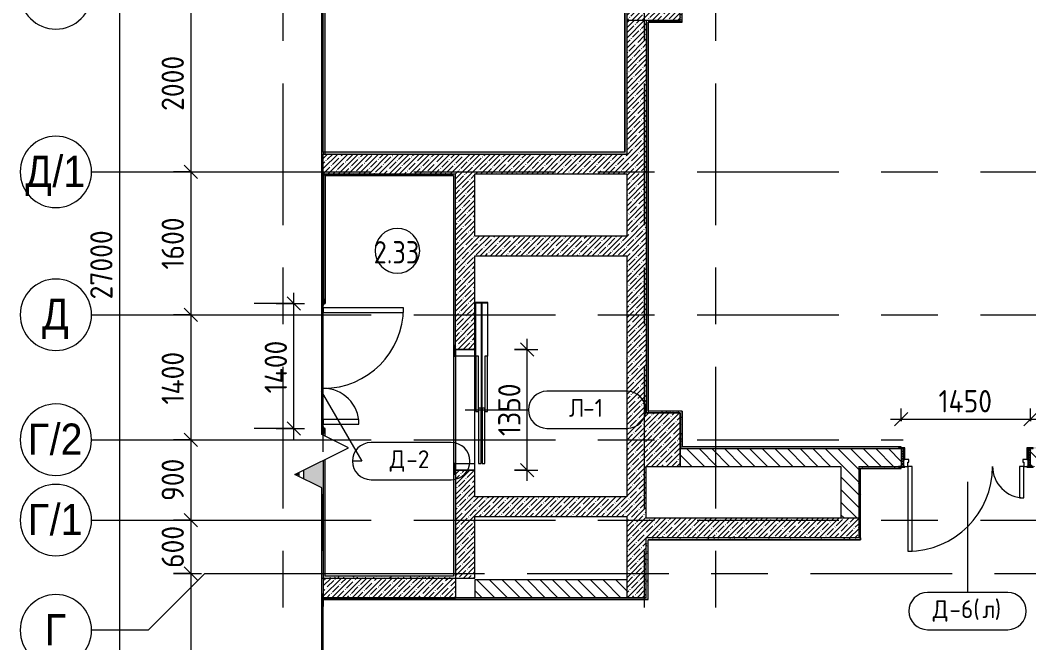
# Model space of a CAD drawing. Header units: millimetres. Extents: x 35363 to 232034, y -8553 to 29000.
# Drawn here: x 35363 to 46666, y 9724 to 16700 of the extents above; entities that cross this region are included whole.
import ezdxf

# ---------------------------------------------------------------- set-up
doc = ezdxf.new("R2010")
doc.units = ezdxf.units.MM
doc.linetypes.add('Осевая', pattern=[3175, 635, -476.25, 1587.5, -476.25])
for name, color, linetype, lineweight in [('A-ANNO-DIMS', 7, 'Continuous', 9), ('A-ANNO-DIMS-100', 7, 'Continuous', 9), ('A-AREA-IDEN', 7, 'Continuous', 9), ('A-DETL-GENF', 7, 'Continuous', 9), ('A-DOOR', 7, 'Continuous', 9), ('A-DOOR-FRAM-2', 7, 'Continuous', 9), ('A-DOOR-IDEN', 7, 'Continuous', 9), ('A-WALL', 7, 'Continuous', 9), ('I-WALL', 7, 'Continuous', 9), ('S-COLS', 7, 'Continuous', 9), ('Оси', 7, 'Continuous', 9), ('Оси-1', 7, 'Continuous', 20), ('Оси-2', 7, 'Осевая', 9)]:
    doc.layers.add(name, color=color, linetype=linetype, lineweight=lineweight)
for name, color, linetype, lineweight, true_color in [('A-DOOR-1', 1, 'Continuous', 9, 0xff0000), ('A-DOOR-2', 1, 'Continuous', 13, 0xff0000), ('A-DOOR-FRAM-1', 1, 'Continuous', 13, 0xff0000), ('A-WALL-1', 7, 'Continuous', 9, 0x3c3c3c), ('A-WALL-FNSH-1', 7, 'Continuous', 9, 0x3c3c3c)]:
    doc.layers.add(name, color=color, linetype=linetype, lineweight=lineweight, true_color=true_color)
doc.styles.add('Arial', font='arial.ttf', dxfattribs={"width": 0.9, "height": 350})
doc.styles.add('GOST Common', font='GOST_Common.ttf', dxfattribs={"height": 200})
doc.styles.add('GOST Common_1', font='GOST_Common.ttf', dxfattribs={"width": 0.9, "height": 250})
doc.styles.add('ISOCPEUR', font='isocpeur.ttf', dxfattribs={"width": 0.9, "height": 250})
doc.dimstyles.new('ISO-2_5_0_9К_БОЛЬШОЙ', dxfattribs={"dimscale": 304.8, "dimtxt": 248.995294, "dimasz": 0.492126, "dimexe": 0.393701, "dimexo": 0.984252, "dimgap": 0, "dimtad": 1, "dimdec": 0, "dimrnd": 10, "dimzin": 0, "dimdsep": 46, "dimtxsty": 'ISOCPEUR', "dimblk1": 'OBLIQUE', "dimblk2": 'OBLIQUE', "dimsah": 1, "dimcen": 0.09, "dimdle": 0.393701, "dimazin": 0, "dimtfac": 1, "dimtdec": 4, "dimtix": 1, "dimtmove": 0, "dimatfit": 3, "dimfxl": 1, "dimtvp": 1, "dimtolj": 1, "dimtzin": 0, "dimarcsym": 2})
doc.dimstyles.new('ISO-2_5_0_9К_БОЛЬШОЙ_1', dxfattribs={"dimscale": 304.8, "dimtxt": 248.995294, "dimasz": 0.492126, "dimexe": 0.393701, "dimexo": 0.984252, "dimgap": 0, "dimtad": 1, "dimdec": 0, "dimrnd": 10, "dimzin": 0, "dimdsep": 46, "dimtxsty": 'ISOCPEUR', "dimblk1": 'OBLIQUE', "dimblk2": 'OBLIQUE', "dimsah": 1, "dimcen": 0.09, "dimdle": 0.393701, "dimazin": 0, "dimtfac": 1, "dimtdec": 4, "dimtix": 1, "dimtmove": 2, "dimatfit": 3, "dimfxl": 1, "dimtvp": 1, "dimtolj": 1, "dimtzin": 0, "dimarcsym": 2})
pattern_1 = [(135, (0, 0), (-70.71068, -70.71068), [])]
pattern_2 = [(45, (0, 0), (-57.02463, 57.02463), []), (45, (57.025, 0), (-57.02463, 57.02463), [100.806, -20.161, 3.353, -16.808])]
pattern_3 = [(0, (0, 0), (121.92, 30.48), [10.058, -81.382, 10.058, -81.382, -487.68]), (0, (0, 0), (121.92, 30.48), [-182.88, 10.058, -172.822, 10.058, -81.382, -213.36]), (0, (0, 0), (121.92, 30.48), [-457.2, 10.058, -50.902, 10.058, -142.342]), (120, (45.72, 15.24), (-87.356454, 90.345817), [10.058, -81.382, 10.058, -81.382, -487.68]), (120, (45.72, 15.24), (-87.356454, 90.345817), [-182.88, 10.058, -172.822, 10.058, -81.382, -213.36]), (120, (45.72, 15.24), (-87.356454, 90.345817), [-457.2, 10.058, -50.902, 10.058, -142.342]), (240, (60.96, 76.2), (-34.563546, -120.825817), [10.058, -81.382, 10.058, -81.382, -487.68]), (240, (60.96, 76.2), (-34.563546, -120.825817), [-182.88, 10.058, -172.822, 10.058, -81.382, -213.36]), (240, (60.96, 76.2), (-34.563546, -120.825817), [-457.2, 10.058, -50.902, 10.058, -142.342])]

# ---------------------------------------------------------------- blocks, each defined once
blk = doc.blocks.new('BSC_Колонна _Прямоугольная - 600х600-V18-План заполнения и маркировки дверных проемов 2 этажа в осях 12-23')
at = {"layer": 'S-COLS'}
h = blk.add_hatch(dxfattribs=at)
h.set_pattern_fill('FP_30', color=256, style=0, pattern_type=2)
h.set_pattern_definition([(45, (-42460, -17000), (-57.02463, 57.02463), []), (45, (-42402.975, -17000), (-57.02463, 57.02463), [100.806, -20.161, 3.353, -16.808])])
h.paths.add_polyline_path([(-178, -300), (300, -300), (300, 300), (-300, 300), (-300, -300)])
for p, q in [((300, 300), (-300, 300)), ((-300, 300), (-300, -300)), ((300, -300), (300, 300)), ((-300, -300), (300, -300))]:
    blk.add_line(p, q, dxfattribs=at)
blk = doc.blocks.new('110_Дверь_СКБ_2Ст - Д-6_л__ ДОО_Дв_1450x2100h_Дверь из раздевальной в коридор-25835678-План заполнения и маркировки дверных проемов 2 этажа в осях 12-23')
at = {"layer": 'A-DOOR'}
h = blk.add_hatch(dxfattribs=at)
h.set_pattern_fill('FP_25', color=256, style=0, pattern_type=2)
h.set_pattern_definition([(135, (1576.41, 164.685), (-14.14214, -14.14214), []), (225, (1576.41, 164.685), (14.14214, -14.14214), [])])
h.paths.add_polyline_path([(737.5, 100), (712.5, 100), (712.5, -100), (737.5, -100)])
at = {"layer": 'A-DOOR-FRAM-2'}
h = blk.add_hatch(dxfattribs=at)
h.set_pattern_fill('FP_26', color=256, style=0, pattern_type=2)
h.set_pattern_definition([(45, (-546.384, 164.685), (-14.1421, 14.1421), []), (135, (-546.384, 164.685), (-14.1421, -14.1421), [])])
h.paths.add_polyline_path([(-687.5, -100), (-687.5, 100), (-712.5, 100), (-712.5, -100)])
at = {"layer": 'A-DOOR-1'}
for centre, radius, start, end in [((662.5, 100), 950, 90, 180), ((-637.5, 100), 350, 360, 90)]:
    blk.add_arc(centre, radius, start, end, dxfattribs=at)
at = {"layer": 'A-DOOR-2'}
for p, q in [((662.5, 1050), (612.5, 1050)), ((612.5, 1050), (612.5, 100)), ((662.5, 100), (662.5, 1050)), ((-637.5, 450), (-637.5, 100)), ((-587.5, 450), (-637.5, 450)), ((-587.5, 100), (-587.5, 450)), ((-637.5, 100), (-587.5, 100)), ((612.5, 100), (662.5, 100))]:
    blk.add_line(p, q, dxfattribs=at)
at = {"layer": 'A-DOOR-FRAM-1'}
for p, q in [((-672.5, 108), (-742.5, 108)), ((-742.5, 108), (-742.5, 100)), ((-742.5, 100), (-672.5, 100)), ((-687.5, 100), (-712.5, 100)), ((-712.5, 100), (-712.5, -100)), ((-637.5, 100), (-687.5, 100)), ((-687.5, 100), (-687.5, 20)), ((-687.5, -100), (-687.5, 100)), ((-687.5, 20), (-627.5, 20)), ((-672.5, 20), (-687.5, 20)), ((-687.5, 20), (-687.5, -100)), ((-672.5, 100), (-672.5, 108)), ((-672.5, -100), (-672.5, 20)), ((-637.5, 50), (-637.5, 100)), ((-627.5, 50), (-637.5, 50)), ((-627.5, 20), (-627.5, 50)), ((662.5, 50), (652.5, 50)), ((652.5, 50), (652.5, 20)), ((652.5, 20), (712.5, 20)), ((662.5, 100), (662.5, 50)), ((712.5, 100), (662.5, 100)), ((767.5, 108), (697.5, 108)), ((697.5, 108), (697.5, 100)), ((697.5, 100), (767.5, 100)), ((712.5, 20), (697.5, 20)), ((697.5, 20), (697.5, -100)), ((712.5, 20), (712.5, 100)), ((737.5, 100), (712.5, 100)), ((712.5, 100), (712.5, -100)), ((712.5, -100), (712.5, 20)), ((737.5, -100), (737.5, 100)), ((767.5, 100), (767.5, 108)), ((-672.5, -100), (-742.5, -100)), ((-742.5, -100), (-742.5, -108)), ((-742.5, -108), (-672.5, -108)), ((-712.5, -100), (-687.5, -100)), ((-687.5, -100), (-672.5, -100)), ((-672.5, -108), (-672.5, -100)), ((697.5, -100), (712.5, -100)), ((767.5, -100), (697.5, -100)), ((697.5, -100), (697.5, -108)), ((697.5, -108), (767.5, -108)), ((712.5, -100), (737.5, -100)), ((767.5, -108), (767.5, -100))]:
    blk.add_line(p, q, dxfattribs=at)
blk = doc.blocks.new('110_Дверь_СКБ_2Ст - Д-2 1450x2100h_Лестничная клетка EIS60-31576737-План заполнения и маркировки дверных проемов 2 этажа в осях 12-23')
at = {"layer": 'A-DOOR-1'}
for centre, radius, start, end in [((-638, 110), 900, 0, 90), ((662, 110), 400, 90, 180)]:
    blk.add_arc(centre, radius, start, end, dxfattribs=at)
at = {"layer": 'A-DOOR-2'}
for p, q in [((-638, 1010), (-638, 110)), ((-588, 1010), (-638, 1010)), ((-588, 110), (-588, 1010)), ((662, 510), (612, 510)), ((612, 510), (612, 110)), ((662, 110), (662, 510)), ((-638, 110), (-588, 110)), ((612, 110), (662, 110))]:
    blk.add_line(p, q, dxfattribs=at)
at = {"layer": 'A-DOOR-FRAM-1'}
for p, q in [((-672, 118), (-742, 118)), ((-742, 118), (-742, 110)), ((-672, 110), (-672, 118)), ((768, 118), (698, 118)), ((698, 118), (698, 110)), ((768, 110), (768, 118)), ((-742, 110), (-672, 110)), ((-638, 110), (-688, 110)), ((-688, 110), (-688, 93)), ((-638, 93), (-638, 110)), ((662, 110), (662, 93)), ((712, 110), (662, 110)), ((698, 110), (768, 110)), ((712, 93), (712, 110))]:
    blk.add_line(p, q, dxfattribs=at)
blk = doc.blocks.new('DOR_Дверь лифта - 1350х2050h-19118285-План заполнения и маркировки дверных проемов 2 этажа в осях 12-23')
at = {"layer": 'A-DOOR-1'}
for p, q in [((600, 110), (-600, 110)), ((-600, 110), (-600, -110)), ((600, -110), (600, 110)), ((-600, -110), (600, -110)), ((-600, -150), (-600, -180)), ((20, -150), (-600, -150)), ((-600, -180), (20, -180)), ((-600, -190), (-600, -220)), ((20, -190), (-600, -190)), ((-600, -220), (20, -220)), ((-20, -120), (-20, -150)), ((600, -120), (-20, -120)), ((-20, -150), (600, -150)), ((-20, -220), (-20, -250)), ((600, -220), (-20, -220)), ((20, -180), (20, -150)), ((20, -220), (20, -190)), ((600, -150), (600, -120)), ((600, -250), (600, -220)), ((-20, -250), (600, -250))]:
    blk.add_line(p, q, dxfattribs=at)
at = {"layer": 'A-DOOR-2'}
for p, q in [((-600, 125), (-720, 125)), ((-720, 125), (-720, 110)), ((-600, 110), (-600, 125)), ((720, 125), (600, 125)), ((600, 125), (600, 110)), ((720, 110), (720, 125)), ((-720, 110), (-600, 110)), ((-675, 110), (-675, -110)), ((-600, 110), (-675, 110)), ((675, 110), (600, 110)), ((600, 110), (720, 110)), ((675, -110), (675, 110)), ((-675, -110), (-600, -110)), ((600, -110), (675, -110))]:
    blk.add_line(p, q, dxfattribs=at)
at = {"layer": 'A-DOOR-FRAM-1'}
for p, q in [((1200, -180), (20, -180)), ((20, -180), (20, -183)), ((20, -183), (1203, -183)), ((1203, -187), (20, -187)), ((20, -187), (20, -190)), ((20, -190), (1200, -190)), ((600, -117), (600, -120)), ((1203, -117), (600, -117)), ((600, -120), (1200, -120)), ((1200, -120), (1200, -180)), ((1200, -190), (1200, -250)), ((1203, -183), (1203, -117)), ((1203, -253), (1203, -187)), ((600, -250), (600, -253)), ((1200, -250), (600, -250)), ((600, -253), (1203, -253))]:
    blk.add_line(p, q, dxfattribs=at)
blk = doc.blocks.new('DET_L_Линия разрыва - М100-30654842-План заполнения и маркировки дверных проемов 2 этажа в осях 12-23')
at = {"layer": 'A-DETL-GENF'}
for p, q in [((11890, 300), (11740, 0)), ((12190, -300), (11890, 300)), ((11740, 0), (0, 0)), ((12340, 0), (12190, -300)), ((24080, 0), (12340, 0))]:
    blk.add_line(p, q, dxfattribs=at)
blk = doc.blocks.new('Ось сетки - D8-29747960-План заполнения и маркировки дверных проемов 2 этажа в осях 12-23')
at = {"layer": 'Оси-1'}
for start, end in [(360, 180), (180, 360)]:
    blk.add_arc((0, 0), 4, start, end, dxfattribs=at)
blk = doc.blocks.new('DIMBLOCK5-План заполнения и маркировки дверных проемов 2 этажа в осях 12-23')
at = {"layer": 'A-ANNO-DIMS-100', "lineweight": 20}
for p, q in [((37275, 17000), (37200, 17075)), ((37275, 17000), (37350, 16925)), ((37275, 15000), (37200, 15075)), ((37275, 15000), (37350, 14925))]:
    blk.add_line(p, q, dxfattribs=at)
at = {"layer": 'A-ANNO-DIMS-100'}
for p, q in [((37081, 17000), (37395, 17000)), ((37275, 17000), (37081, 17000)), ((37275, 17000), (37275, 15000)), ((37081, 15000), (37395, 15000)), ((37275, 15000), (37081, 15000))]:
    blk.add_line(p, q, dxfattribs=at)
at = {"layer": 'A-ANNO-DIMS-100', "color": 0, "insert": (36948, 15684), "char_height": 250, "width": 758.48, "attachment_point": 1, "rotation": 90, "line_spacing_factor": 1.149209, "style": 'ISOCPEUR'}
blk.add_mtext('2000', dxfattribs=at)
blk = doc.blocks.new('_Oblique')
at = {"color": 0, "linetype": 'ByBlock', "lineweight": -2}
blk.add_line((-0.5, -0.5), (0.5, 0.5), dxfattribs=at)
blk = doc.blocks.new('DIMBLOCK6-План заполнения и маркировки дверных проемов 2 этажа в осях 12-23')
at = {"layer": 'A-ANNO-DIMS-100', "lineweight": 20}
for p, q in [((37275, 15000), (37200, 15075)), ((37275, 15000), (37350, 14925)), ((37275, 13400), (37200, 13475)), ((37275, 13400), (37350, 13325))]:
    blk.add_line(p, q, dxfattribs=at)
at = {"layer": 'A-ANNO-DIMS-100'}
for p, q in [((37081, 15000), (37395, 15000)), ((37275, 15000), (37081, 15000)), ((37275, 15000), (37275, 13400)), ((37081, 13400), (37395, 13400)), ((37275, 13400), (37081, 13400))]:
    blk.add_line(p, q, dxfattribs=at)
at = {"layer": 'A-ANNO-DIMS-100', "color": 0, "insert": (36948, 13906), "char_height": 250, "width": 706.76, "attachment_point": 1, "rotation": 90, "line_spacing_factor": 1.149209, "style": 'ISOCPEUR'}
blk.add_mtext('1600', dxfattribs=at)
blk = doc.blocks.new('DIMBLOCK7-План заполнения и маркировки дверных проемов 2 этажа в осях 12-23')
at = {"layer": 'A-ANNO-DIMS-100', "lineweight": 20}
for p, q in [((37275, 13400), (37200, 13475)), ((37275, 13400), (37350, 13325)), ((37275, 12000), (37200, 12075)), ((37275, 12000), (37350, 11925))]:
    blk.add_line(p, q, dxfattribs=at)
at = {"layer": 'A-ANNO-DIMS-100'}
for p, q in [((37081, 13400), (37395, 13400)), ((37275, 13400), (37081, 13400)), ((37275, 13400), (37275, 12000)), ((37081, 12000), (37395, 12000)), ((37275, 12000), (37081, 12000))]:
    blk.add_line(p, q, dxfattribs=at)
at = {"layer": 'A-ANNO-DIMS-100', "color": 0, "insert": (36948, 12394), "char_height": 250, "width": 735.49, "attachment_point": 1, "rotation": 90, "line_spacing_factor": 1.149209, "style": 'ISOCPEUR'}
blk.add_mtext('1400', dxfattribs=at)
blk = doc.blocks.new('DIMBLOCK8-План заполнения и маркировки дверных проемов 2 этажа в осях 12-23')
at = {"layer": 'A-ANNO-DIMS-100'}
for p, q in [((37081, 12000), (37395, 12000)), ((37275, 12000), (37081, 12000)), ((37275, 12000), (37275, 11100)), ((37081, 11100), (37395, 11100)), ((37275, 11100), (37081, 11100))]:
    blk.add_line(p, q, dxfattribs=at)
at = {"layer": 'A-ANNO-DIMS-100', "lineweight": 20}
for p, q in [((37275, 12000), (37200, 12075)), ((37275, 12000), (37350, 11925)), ((37275, 11100), (37200, 11175)), ((37275, 11100), (37350, 11025))]:
    blk.add_line(p, q, dxfattribs=at)
at = {"layer": 'A-ANNO-DIMS-100', "color": 0, "insert": (36948, 11313), "char_height": 250, "width": 568.86, "attachment_point": 1, "rotation": 90, "line_spacing_factor": 1.149209, "style": 'ISOCPEUR'}
blk.add_mtext('900', dxfattribs=at)
blk = doc.blocks.new('DIMBLOCK9-План заполнения и маркировки дверных проемов 2 этажа в осях 12-23')
at = {"layer": 'A-ANNO-DIMS-100'}
for p, q in [((37081, 11100), (37395, 11100)), ((37275, 11100), (37081, 11100)), ((37275, 11100), (37275, 10500)), ((37081, 10500), (37395, 10500)), ((37275, 10500), (37081, 10500))]:
    blk.add_line(p, q, dxfattribs=at)
at = {"layer": 'A-ANNO-DIMS-100', "lineweight": 20}
for p, q in [((37275, 11100), (37200, 11175)), ((37275, 11100), (37350, 11025)), ((37275, 10500), (37200, 10575)), ((37275, 10500), (37350, 10425))]:
    blk.add_line(p, q, dxfattribs=at)
at = {"layer": 'A-ANNO-DIMS-100', "color": 0, "insert": (36948, 10563), "char_height": 250, "width": 568.86, "attachment_point": 1, "rotation": 90, "line_spacing_factor": 1.149209, "style": 'ISOCPEUR'}
blk.add_mtext('600', dxfattribs=at)
blk = doc.blocks.new('DIMBLOCK10-План заполнения и маркировки дверных проемов 2 этажа в осях 12-23')
at = {"layer": 'A-ANNO-DIMS-100', "lineweight": 20}
for p, q in [((37275, 10500), (37200, 10575)), ((37275, 10500), (37350, 10425)), ((37275, 7800), (37200, 7875)), ((37275, 7800), (37350, 7725))]:
    blk.add_line(p, q, dxfattribs=at)
at = {"layer": 'A-ANNO-DIMS-100'}
for p, q in [((37081, 10500), (37395, 10500)), ((37275, 10500), (37081, 10500)), ((37275, 10500), (37275, 7800)), ((37081, 7800), (37395, 7800)), ((37275, 7800), (37081, 7800))]:
    blk.add_line(p, q, dxfattribs=at)
at = {"layer": 'A-ANNO-DIMS-100', "color": 0, "insert": (36948, 8834), "char_height": 250, "width": 758.48, "attachment_point": 1, "rotation": 90, "line_spacing_factor": 1.149209, "style": 'ISOCPEUR'}
blk.add_mtext('2700', dxfattribs=at)
blk = doc.blocks.new('DIMBLOCK13-План заполнения и маркировки дверных проемов 2 этажа в осях 12-23')
at = {"layer": 'A-ANNO-DIMS-100', "lineweight": 20}
for p, q in [((36475, 27000), (36400, 27075)), ((36475, 27000), (36550, 26925)), ((36475, 0), (36400, 75)), ((36475, 0), (36550, -75))]:
    blk.add_line(p, q, dxfattribs=at)
at = {"layer": 'A-ANNO-DIMS-100'}
for p, q in [((36475, 27120), (36475, -120)), ((36281, 27000), (36595, 27000)), ((36475, 27000), (36281, 27000)), ((36281, 0), (36595, 0)), ((36475, 0), (36281, 0))]:
    blk.add_line(p, q, dxfattribs=at)
at = {"layer": 'A-ANNO-DIMS-100', "color": 0, "insert": (36148, 13572), "char_height": 250, "width": 948.1, "attachment_point": 1, "rotation": 90, "line_spacing_factor": 1.149209, "style": 'ISOCPEUR'}
blk.add_mtext('27000', dxfattribs=at)
blk = doc.blocks.new('М_двери - Типоразмер_рамка-25223575-План заполнения и маркировки дверных проемов 2 этажа в осях 12-23')
at = {"layer": 'A-DOOR-IDEN'}
for p, q in [((4.5, 2.08), (-4.5, 2.08)), ((-4.5, -2.08), (4.5, -2.08))]:
    blk.add_line(p, q, dxfattribs=at)
for centre, start, end in [((-4.5, 0), 90, 270), ((4.5, 0), 270, 90)]:
    blk.add_arc(centre, 2.08, start, end, dxfattribs=at)
blk = doc.blocks.new('DIMBLOCK32-План заполнения и маркировки дверных проемов 2 этажа в осях 12-23')
at = {"layer": 'A-ANNO-DIMS-100', "lineweight": 20}
for p, q in [((38429, 13525), (38354, 13600)), ((38429, 13525), (38504, 13450)), ((38429, 12125), (38354, 12200)), ((38429, 12125), (38504, 12050))]:
    blk.add_line(p, q, dxfattribs=at)
at = {"layer": 'A-ANNO-DIMS-100'}
for p, q in [((38429, 12005), (38429, 13645)), ((38429, 13525), (37985, 13525)), ((38232, 13525), (38549, 13525)), ((38429, 12125), (37985, 12125)), ((38232, 12125), (38549, 12125))]:
    blk.add_line(p, q, dxfattribs=at)
at = {"layer": 'A-ANNO-DIMS-100', "color": 0, "insert": (38103, 12519), "char_height": 250, "width": 735.49, "attachment_point": 1, "rotation": 90, "line_spacing_factor": 1.149209, "style": 'ISOCPEUR'}
blk.add_mtext('1400', dxfattribs=at)
blk = doc.blocks.new('DIMBLOCK38-План заполнения и маркировки дверных проемов 2 этажа в осях 12-23')
at = {"layer": 'A-ANNO-DIMS-100'}
for p, q in [((45236, 12208), (45236, 12350)), ((46686, 12208), (46686, 12350)), ((45116, 12230), (46806, 12230)), ((45236, 12230), (45236, 12208)), ((46686, 12230), (46686, 12208))]:
    blk.add_line(p, q, dxfattribs=at)
at = {"layer": 'A-ANNO-DIMS-100', "lineweight": 20}
for p, q in [((45236, 12230), (45161, 12155)), ((45236, 12230), (45311, 12305)), ((46686, 12230), (46611, 12155)), ((46686, 12230), (46761, 12305))]:
    blk.add_line(p, q, dxfattribs=at)
at = {"layer": 'A-ANNO-DIMS-100', "color": 0, "insert": (45654, 12556), "char_height": 250, "width": 735.49, "attachment_point": 1, "line_spacing_factor": 1.149209, "style": 'ISOCPEUR'}
blk.add_mtext('1450', dxfattribs=at)
blk = doc.blocks.new('Марка_Помещения - Номер-25198446-План заполнения и маркировки дверных проемов 2 этажа в осях 12-23')
at = {"layer": 'A-AREA-IDEN'}
for start, end in [(360, 180), (180, 360)]:
    blk.add_arc((0, 0), 2.5, start, end, dxfattribs=at)
blk = doc.blocks.new('DIMBLOCK50-План заполнения и маркировки дверных проемов 2 этажа в осях 12-23')
at = {"layer": 'A-ANNO-DIMS-100'}
for p, q in [((41046, 11540), (41046, 13130)), ((40903, 13010), (41166, 13010)), ((41046, 13010), (40903, 13010)), ((40903, 11660), (41166, 11660)), ((41046, 11660), (40903, 11660))]:
    blk.add_line(p, q, dxfattribs=at)
at = {"layer": 'A-ANNO-DIMS-100', "lineweight": 20}
for p, q in [((41046, 13010), (40971, 13085)), ((41046, 13010), (41121, 12935)), ((41046, 11660), (40971, 11735)), ((41046, 11660), (41121, 11585))]:
    blk.add_line(p, q, dxfattribs=at)
at = {"layer": 'A-ANNO-DIMS-100', "color": 0, "insert": (40720, 12041), "char_height": 250, "width": 706.76, "attachment_point": 1, "rotation": 90, "line_spacing_factor": 1.149209, "style": 'ISOCPEUR'}
blk.add_mtext('1350', dxfattribs=at)

msp = doc.modelspace()

# ---------------------------------------------------------------- hatches: boundary and pattern name
at = {"layer": 'I-WALL'}
h = msp.add_hatch(dxfattribs=at)
h.set_pattern_fill('FP_17', color=256, style=0, pattern_type=2)
h.set_pattern_definition(pattern_2)
h.paths.add_polyline_path([(38742.7, 10450), (38760, 10450), (38760, 11768.5), (38540, 11658.5), (38540, 11561.2), (38742.7, 11459.9), (38742.7, 10468.1)])
h.paths.add_polyline_path([(38760, 12051.2), (38760, 12125), (38742.7, 12125), (38742.7, 12059.9), (38749.4, 12056.5)])
h.paths.add_polyline_path([(38742.7, 13525), (38760, 13525), (38760, 21575), (38742.7, 21575), (38742.7, 13573.1)])
h.paths.add_polyline_path([(38760, 22975), (38760, 23420.3), (38742.7, 23420.3), (38742.7, 22975)])
h = msp.add_hatch(dxfattribs=at)
h.set_pattern_fill('FP_58', color=256, style=0, pattern_type=2)
h.set_pattern_definition(pattern_3)
h.paths.add_polyline_path([(38760, 15200), (38780, 15200), (38780, 21575), (38768, 21575), (38768, 21520), (38760, 21520), (38760, 15220)])
h.paths.add_polyline_path([(38768, 22975), (38780, 22975), (38780, 23380), (38760, 23380), (38760, 23030), (38768, 23030), (38768, 22983)])
h = msp.add_hatch(dxfattribs=at)
h.set_pattern_fill('FP_58', color=256, style=0, pattern_type=2)
h.set_pattern_definition(pattern_3)
h.paths.add_polyline_path([(42160, 15220), (42160, 23380), (42140, 23379), (42140, 15220)])
h = msp.add_hatch(dxfattribs=at)
h.set_pattern_fill('FP_58', color=256, style=0, pattern_type=2)
h.set_pattern_definition(pattern_3)
h.paths.add_polyline_path([(42760, 16680), (42780, 16680), (42780, 17320), (42760, 17320), (42760, 16700)])
h = msp.add_hatch(dxfattribs=at)
h.set_pattern_fill('FP_17', color=256, style=0, pattern_type=2)
h.set_pattern_definition(pattern_2)
h.paths.add_polyline_path([(42380, 15200), (42380, 16700), (42160, 16700), (42160, 15200)])
h = msp.add_hatch(dxfattribs=at)
h.set_pattern_fill('FP_58', color=256, style=0, pattern_type=2)
h.set_pattern_definition(pattern_3)
h.paths.add_polyline_path([(42401, 16680), (42760, 16680), (42760, 16700), (42380, 16700), (42380, 16680), (42400, 16680)])
h = msp.add_hatch(dxfattribs=at)
h.set_pattern_fill('FP_58', color=256, style=0, pattern_type=2)
h.set_pattern_definition(pattern_3)
h.paths.add_polyline_path([(42380, 12300), (42400, 12300), (42400, 16680), (42380, 16680), (42380, 13573.1)])
h = msp.add_hatch(dxfattribs=at)
h.set_pattern_fill('FP_58', color=256, style=0, pattern_type=2)
h.set_pattern_definition(pattern_3)
h.paths.add_polyline_path([(38780, 15200), (42160, 15200), (42160, 15220), (38760, 15220), (38760, 15200)])
h = msp.add_hatch(dxfattribs=at)
h.set_pattern_fill('FP_17', color=256, style=0, pattern_type=2)
h.set_pattern_definition(pattern_2)
h.paths.add_polyline_path([(42380, 14980), (42380, 15200), (38760, 15200), (38760, 14980), (42160, 14980)])
h = msp.add_hatch(dxfattribs=at)
h.set_pattern_fill('FP_58', color=256, style=0, pattern_type=2)
h.set_pattern_definition(pattern_3)
h.paths.add_polyline_path([(40240, 14960), (40240, 14980), (38760, 14980), (38760, 14960), (40220, 14960)])
h = msp.add_hatch(dxfattribs=at)
h.set_pattern_fill('FP_58', color=256, style=0, pattern_type=2)
h.set_pattern_definition(pattern_3)
h.paths.add_polyline_path([(38760, 10450), (38780, 10450), (38780, 11778.5), (38760, 11768.5), (38760, 10833.7)])
h.paths.add_polyline_path([(38780, 12041.2), (38780, 12125), (38768, 12125), (38768, 12070), (38760, 12070), (38760.9, 12050.7), (38768, 12047.2)])
h.paths.add_polyline_path([(38768, 13525), (38780, 13525), (38780, 14960), (38760, 14960), (38760.8, 13580), (38768, 13580), (38768, 13533)])
h = msp.add_hatch(dxfattribs=at)
h.set_pattern_fill('FP_58', color=256, style=0, pattern_type=2)
h.set_pattern_definition(pattern_3)
h.paths.add_polyline_path([(40240, 10470), (40240, 14960), (40220, 14960), (40220, 10470)])
h = msp.add_hatch(dxfattribs=at)
h.set_pattern_fill('FP_17', color=256, style=0, pattern_type=2)
h.set_pattern_definition(pattern_2)
h.paths.add_polyline_path([(40240, 14280), (40460, 14280), (40460, 14980), (40240, 14980), (40240, 14827.5)])
h = msp.add_hatch(dxfattribs=at)
h.set_pattern_fill('FP_17', color=256, style=0, pattern_type=2)
h.set_pattern_definition(pattern_2)
h.paths.add_polyline_path([(42160, 10230), (42380, 10230), (42380, 11700), (42160, 11700), (42160, 10430)])
h.paths.add_polyline_path([(42380, 12300), (42380, 14980), (42160, 14980), (42160, 12300)])
h = msp.add_hatch(dxfattribs=at)
h.set_pattern_fill('FP_17', color=256, style=0, pattern_type=2)
h.set_pattern_definition(pattern_2)
h.paths.add_polyline_path([(40240, 10450), (40460, 10450), (40460, 11660), (40240, 11660), (40240, 10470)])
h.paths.add_polyline_path([(40240, 13010), (40460, 13010), (40460, 14280), (40240, 14280), (40240, 13573.1)])
h = msp.add_hatch(dxfattribs=at)
h.set_pattern_fill('FP_17', color=256, style=0, pattern_type=2)
h.set_pattern_definition(pattern_2)
h.paths.add_polyline_path([(40460, 14060), (42160, 14060), (42160, 14280), (40460, 14280)])
h = msp.add_hatch(dxfattribs=at)
h.set_pattern_fill('FP_58', color=256, style=0, pattern_type=2)
h.set_pattern_definition(pattern_3)
h.paths.add_polyline_path([(42780, 12300), (42780, 12320), (42400, 12320), (42400, 12300), (42760, 12300)])
h = msp.add_hatch(dxfattribs=at)
h.set_pattern_fill('FP_58', color=256, style=0, pattern_type=2)
h.set_pattern_definition(pattern_3)
h.paths.add_polyline_path([(42780, 11900), (42780, 12300), (42760, 12300), (42760, 11900)])
h = msp.add_hatch(dxfattribs=at)
h.set_pattern_fill('FP_19', color=256, style=0, pattern_type=2)
h.set_pattern_definition(pattern_1)
h.paths.add_polyline_path([(51710, 11700), (51710, 11900), (48760, 11900), (48760, 11700), (49910.8, 11700)])
h.paths.add_polyline_path([(44560.7, 11700), (45235.7, 11700), (45235.7, 11900), (42760, 11900), (42760, 11700), (44098, 11700)])
h.paths.add_polyline_path([(46685.7, 11700), (48160, 11700), (48160, 11900), (46685.7, 11900)])
h = msp.add_hatch(dxfattribs=at)
h.set_pattern_fill('FP_58', color=256, style=0, pattern_type=2)
h.set_pattern_definition(pattern_3)
h.paths.add_polyline_path([(47004.4, 11900), (48160, 11900), (48160, 11920), (46685.7, 11920), (46685.7, 11908), (46715.7, 11908), (46715.7, 11900)])
h.paths.add_polyline_path([(45205.7, 11900), (45205.7, 11908), (45235.7, 11908), (45235.7, 11920), (42780, 11920), (42780, 11900), (44098, 11900)])
h = msp.add_hatch(dxfattribs=at)
h.set_pattern_fill('FP_19', color=256, style=0, pattern_type=2)
h.set_pattern_definition(pattern_1)
h.paths.add_polyline_path([(44760.7, 11120), (44760.7, 11700), (44560.7, 11700), (44560.7, 11120)])
h = msp.add_hatch(dxfattribs=at)
h.set_pattern_fill('FP_58', color=256, style=0, pattern_type=2)
h.set_pattern_definition(pattern_3)
h.paths.add_polyline_path([(44780.7, 11680), (45235.7, 11680), (45235.7, 11692), (45205.7, 11692), (45205.7, 11700), (44760.7, 11700), (44760.7, 11680)])
h.paths.add_polyline_path([(47004.4, 11680), (47240.7, 11680), (47240.7, 11700), (46715.7, 11698.9), (46715.7, 11692), (46685.7, 11692), (46685.7, 11680), (46715.7, 11680)])
h = msp.add_hatch(dxfattribs=at)
h.set_pattern_fill('FP_58', color=256, style=0, pattern_type=2)
h.set_pattern_definition(pattern_3)
h.paths.add_polyline_path([(44760.7, 10900), (44780.7, 10900), (44780.7, 11680), (44760.7, 11680), (44760.7, 11120)])
h = msp.add_hatch(dxfattribs=at)
h.set_pattern_fill('FP_17', color=256, style=0, pattern_type=2)
h.set_pattern_definition(pattern_2)
h.paths.add_polyline_path([(38490, 11586.2), (38490, 11633.5), (38442.7, 11609.9)])
h = msp.add_hatch(dxfattribs=at)
h.set_pattern_fill('FP_17', color=256, style=0, pattern_type=2)
h.set_pattern_definition(pattern_2)
h.paths.add_polyline_path([(40460, 11140), (42160, 11140), (42160, 11360), (40460, 11360)])
h = msp.add_hatch(dxfattribs=at)
h.set_pattern_fill('FP_17', color=256, style=0, pattern_type=2)
h.set_pattern_definition(pattern_2)
h.paths.add_polyline_path([(44760.7, 10900), (44760.7, 11120), (42380, 11120), (42380, 10900), (44098, 10900)])
h = msp.add_hatch(dxfattribs=at)
h.set_pattern_fill('FP_58', color=256, style=0, pattern_type=2)
h.set_pattern_definition(pattern_3)
h.paths.add_polyline_path([(42380, 10210), (42400, 10210), (42400, 10900), (42380, 10900), (42380, 10230)])
h = msp.add_hatch(dxfattribs=at)
h.set_pattern_fill('FP_58', color=256, style=0, pattern_type=2)
h.set_pattern_definition(pattern_3)
h.paths.add_polyline_path([(44780.7, 10880), (44780.7, 10900), (42400, 10900), (42401, 10880), (44098, 10880)])
h = msp.add_hatch(dxfattribs=at)
h.set_pattern_fill('FP_17', color=256, style=0, pattern_type=2)
h.set_pattern_definition(pattern_2)
h.paths.add_polyline_path([(40240, 10230), (40240, 10450), (38760, 10450), (38760, 10230), (39738.5, 10230)])
h = msp.add_hatch(dxfattribs=at)
h.set_pattern_fill('FP_58', color=256, style=0, pattern_type=2)
h.set_pattern_definition(pattern_3)
h.paths.add_polyline_path([(39738.5, 10450), (40240, 10450), (40240, 10470), (38780, 10470), (38780, 10450), (39011.9, 10450)])
h = msp.add_hatch(dxfattribs=at)
h.set_pattern_fill('FP_19', color=256, style=0, pattern_type=2)
h.set_pattern_definition(pattern_1)
h.paths.add_polyline_path([(40460, 10230), (42160, 10230), (42160, 10430), (40460, 10430)])
h = msp.add_hatch(dxfattribs=at)
h.set_pattern_fill('FP_58', color=256, style=0, pattern_type=2)
h.set_pattern_definition(pattern_3)
h.paths.add_polyline_path([(38742.7, 10210), (42380, 10210), (42380, 10230), (38742.7, 10230), (38742.7, 10212.7)])
h = msp.add_hatch(dxfattribs=at)
h.set_pattern_fill('FP_58', color=256, style=0, pattern_type=2)
h.set_pattern_definition(pattern_3)
h.paths.add_polyline_path([(38760, 7900), (38760, 8000), (38742.7, 8000), (38742.7, 7900)])
h.paths.add_polyline_path([(38742.7, 10130), (38760, 10130), (38760, 10230), (38742.7, 10230), (38742.7, 10140.5)])
at = {"layer": 'S-COLS'}
h = msp.add_hatch(dxfattribs=at)
h.set_pattern_fill('FP_17', color=256, style=0, pattern_type=2)
h.set_pattern_definition(pattern_2)
h.paths.add_polyline_path([(42160, 11700), (42760, 11700), (42760, 12300), (42160, 12300)])

# ---------------------------------------------------------------- linework, layer by layer
at = {"layer": 'A-DOOR-IDEN'}
for p, q in [((38737.3, 12544.3), (39191.3, 11760)), ((40350, 12335), (41058.5, 12335)), ((39191.3, 11760), (39087.2, 11760)), ((45980, 11526.8), (45980, 10287.8))]:
    msp.add_line(p, q, dxfattribs=at)
at = {"layer": 'A-WALL'}
for p, q in [((42140, 15220), (42140, 23380)), ((38760, 15220), (38760, 21520)), ((42400, 16680), (42400, 12320)), ((38760, 14980), (40240, 14980)), ((38760, 14980), (38760, 13580)), ((40220, 14960), (38780, 14960)), ((38780, 14960), (38780, 13525)), ((40240, 14827.5), (40240, 14980)), ((42780, 12320), (42400, 12320)), ((42780, 12320), (42780, 11920)), ((38780, 12041.2), (38780, 12125)), ((38760, 12051.2), (38760, 12070)), ((42760, 11900), (45205.7, 11900)), ((38760, 11768.5), (38760, 10230)), ((38780, 10470), (38780, 11778.5)), ((40240, 11735), (40240, 10230)), ((44760.7, 11700), (45205.7, 11700)), ((44760.7, 11700), (44760.7, 10900)), ((44780.7, 11680), (45235.7, 11680)), ((44780.7, 10900), (44780.7, 11680)), ((44760.7, 10900), (42380, 10900)), ((42400, 10210), (42400, 10880)), ((44780.7, 10880), (42400, 10880)), ((38760, 10450), (40460, 10450)), ((40220, 10470), (38781, 10470)), ((38760, 10230), (38742.7, 10230)), ((38760, 10230), (38760, 10130))]:
    msp.add_line(p, q, dxfattribs=at)
at = {"layer": 'A-WALL-1'}
for p, q in [((38780, 15200), (38780, 21575)), ((42780, 16680), (42780, 17320)), ((42160, 16700), (42160, 15200)), ((42380, 16700), (42380, 12300)), ((42400, 16680), (42401, 16680)), ((42140, 15220), (38760, 15220)), ((38780, 15200), (42160, 15200)), ((40220, 14960), (40220, 10470)), ((40460, 14980), (42160, 14980)), ((40460, 14280), (40460, 14980)), ((42160, 14980), (42160, 14280)), ((40240, 12935), (40240, 14827.5)), ((42160, 14280), (40460, 14280)), ((40460, 13010), (40460, 14060)), ((40460, 14060), (42160, 14060)), ((42160, 14060), (42160, 12300)), ((38768, 13525), (38780, 13525)), ((40240, 13010), (40460, 13010)), ((42380, 12300), (42760, 12300)), ((42760, 12300), (42760, 11700)), ((38780, 12125), (38768, 12125)), ((45235.7, 11920), (42780, 11920)), ((45235.7, 11908), (45235.7, 11920)), ((38540, 11658.5), (38540, 11561.2)), ((40460, 11660), (40240, 11660)), ((40460, 11360), (40460, 11660)), ((42160, 11700), (42160, 11360)), ((42380, 11120), (42380, 11700)), ((42760, 11700), (44560.7, 11700)), ((44560.7, 11700), (44560.7, 11120)), ((45235.7, 11680), (45235.7, 11692)), ((38490, 11586.2), (38490, 11633.5)), ((42160, 11360), (40460, 11360)), ((40460, 10450), (40460, 11140)), ((40460, 11140), (42160, 11140)), ((42160, 11140), (42160, 10230)), ((44760.7, 11120), (42380, 11120)), ((42380, 10230), (42380, 10900)), ((38742.7, 10450), (38760, 10450)), ((42160, 10430), (40460, 10430)), ((40460, 10430), (40460, 10230)), ((38742.7, 10210), (38760, 10210)), ((38760, 10230), (40240, 10230)), ((42380, 10230), (38760, 10230)), ((38742.7, 10130), (38760, 10130))]:
    msp.add_line(p, q, dxfattribs=at)
at = {"layer": 'A-WALL-FNSH-1'}
for p, q in [((38781, 15220.5), (38781, 20600)), ((42139, 20600), (42139, 15220)), ((42781, 16679), (42781, 17321)), ((42780, 16680), (42401, 16680)), ((42401, 12321), (42401, 16679)), ((42401, 16679), (42781, 16679)), ((38780, 15220.5), (38781, 15220.5)), ((38781, 14959), (40219, 14959)), ((38781, 13525), (38781, 14959)), ((40219, 14959), (40219, 10471)), ((38780, 13525), (38781, 13525)), ((42781, 12321), (42401, 12321)), ((42781, 11921), (42781, 12321)), ((38781, 12125), (38780, 12125)), ((38781, 12040.7), (38781, 12125)), ((45235.7, 11921), (42781, 11921)), ((45235.7, 11920), (45235.7, 11921)), ((38781, 10470), (38781, 11779)), ((44781.7, 11679), (45235.7, 11679)), ((44781.7, 10879), (44781.7, 11679)), ((45235.7, 11679), (45235.7, 11680)), ((42401, 10209), (42401, 10879)), ((42401, 10879), (44781.7, 10879)), ((44780.7, 10900), (44780.7, 10880)), ((40219, 10471), (38780, 10471)), ((38780, 10470), (38781, 10470)), ((42400, 10210), (38760, 10210)), ((38761, 10209), (42401, 10209)), ((38761, 10130), (38761, 10209)), ((38760, 10130), (38761, 10130))]:
    msp.add_line(p, q, dxfattribs=at)
at = {"layer": 'I-WALL'}
for p, q in [((38760, 15220), (38760, 15200)), ((38760, 15200), (38780, 15200)), ((38760, 10230), (38742.7, 10230))]:
    msp.add_line(p, q, dxfattribs=at)
at = {"layer": 'S-COLS'}
for p, q in [((42160, 12300), (42160, 11700)), ((42760, 12300), (42380, 12300)), ((42760, 11700), (42760, 12300)), ((42380, 11700), (42760, 11700))]:
    msp.add_line(p, q, dxfattribs=at)
at = {"layer": 'Оси'}
for p, q in [((38760, 12700), (38760, 15200)), ((36163.4, 15000), (38663.4, 15000)), ((36163.4, 13400), (38663.4, 13400)), ((36163.4, 12000), (38663.4, 12000)), ((45256, 12000), (45260, 12000)), ((36163.4, 11100), (38663.4, 11100)), ((37433.4, 10500), (36798.4, 9865)), ((37433.4, 10500), (39933.4, 10500)), ((36798.4, 9865), (36163.4, 9865))]:
    msp.add_line(p, q, dxfattribs=at)
at = {"layer": 'Оси-2'}
for p, q in [((42360, 593.7), (42360, 24898.1)), ((43160, 593.7), (43160, 24898.1)), ((38310, 593.7), (38310, 21277.7)), ((38663.4, 15000), (81600, 15000)), ((38663.4, 13400), (81600, 13400)), ((38760, 1228.7), (38760, 12700)), ((38663.4, 12000), (45256, 12000)), ((38663.4, 11100), (82200, 11100)), ((39933.4, 10500), (82200, 10500))]:
    msp.add_line(p, q, dxfattribs=at)

# ---------------------------------------------------------------- block references
at = {"layer": 'A-AREA-IDEN', "xscale": 99.99999999999993, "yscale": 99.99999999999993, "zscale": 99.99999999999993}
msp.add_blockref('Марка_Помещения - Номер-25198446-План заполнения и маркировки дверных проемов 2 этажа в осях 12-23', (39590.5, 14116.1), dxfattribs=at)
at = {"layer": 'A-DETL-GENF', "rotation": 270.0000000000003}
msp.add_blockref('DET_L_Линия разрыва - М100-30654842-План заполнения и маркировки дверных проемов 2 этажа в осях 12-23', (38742.7, 23799.7), dxfattribs=at)
at = {"layer": 'A-DOOR-1'}
for name, p, rotation in [('110_Дверь_СКБ_2Ст - Д-2 1450x2100h_Лестничная клетка EIS60-31576737-План заполнения и маркировки дверных проемов 2 этажа в осях 12-23', (38650, 12837.5), 269.9999999999999), ('DOR_Дверь лифта - 1350х2050h-19118285-План заполнения и маркировки дверных проемов 2 этажа в осях 12-23', (40350, 12335), 90), ('110_Дверь_СКБ_2Ст - Д-6_л__ ДОО_Дв_1450x2100h_Дверь из раздевальной в коридор-25835678-План заполнения и маркировки дверных проемов 2 этажа в осях 12-23', (45973.2, 11800), 180)]:
    msp.add_blockref(name, p, dxfattribs=dict(at, rotation=rotation))
at = {"layer": 'A-DOOR-IDEN', "xscale": 99.99999999999993, "yscale": 99.99999999999993, "zscale": 99.99999999999993}
for p in [(41716.1, 12335), (39744.8, 11760), (45980, 10079.8)]:
    msp.add_blockref('М_двери - Типоразмер_рамка-25223575-План заполнения и маркировки дверных проемов 2 этажа в осях 12-23', p, dxfattribs=at)
at = {"layer": 'S-COLS'}
msp.add_blockref('BSC_Колонна _Прямоугольная - 600х600-V18-План заполнения и маркировки дверных проемов 2 этажа в осях 12-23', (42460, 17000), dxfattribs=at)
at = {"layer": 'Оси-1', "xscale": 99.99999999999993, "yscale": 99.99999999999993, "zscale": 99.99999999999993}
for p, rotation in [((35763.4, 17000), 269.9999999999994), ((35763.4, 15000), 269.9999999999994), ((35763.4, 13400), 269.9999999999994), ((35763.4, 12000), 269.9999999999995), ((35763.4, 11100), 269.9999999999994), ((35763.4, 9865), 269.9999999999994)]:
    msp.add_blockref('Ось сетки - D8-29747960-План заполнения и маркировки дверных проемов 2 этажа в осях 12-23', p, dxfattribs=dict(at, rotation=rotation))

# ---------------------------------------------------------------- texts
at = {"layer": 'A-AREA-IDEN', "insert": (39324.8, 14224.7), "char_height": 250, "width": 663.797, "attachment_point": 1, "style": 'GOST Common_1'}
msp.add_mtext('2.33', dxfattribs=at)
at = {"layer": 'A-DOOR-IDEN', "char_height": 200, "attachment_point": 1, "style": 'GOST Common'}
for s, insert, width in [('\\fGOST Common|b0|i0|c204|p34|;Л', (41511.9, 12456.2), 192.405), ('-1', (41670.6, 12456.2), 296.624), ('\\fGOST Common|b0|i0|c204|p34|;Д', (39504, 11881.2), 224.472), ('-2', (39689.3, 11881.2), 352.742), ('\\fGOST Common|b0|i0|c204|p34|;Д', (45590.3, 10201), 224.472), ('-6(', (45775.5, 10201), 448.945), ('\\fGOST Common|b0|i0|c204|p34|;)', (46284.8, 10201), 96.202), ('\\fGOST Common|b0|i0|c204|p34|;л', (46145.9, 10201), 168.354)]:
    msp.add_mtext(s, dxfattribs=dict(at, insert=insert, width=width))
at = {"layer": 'Оси', "char_height": 350, "attachment_point": 1, "style": 'Arial'}
for s, insert, width in [('\\fArial|b0|i0|c204|p34|;\\W.9;Д', (35420.3, 15181), 367.975), ('/1', (35723.9, 15181), 454.557), ('\\fArial|b0|i0|c204|p34|;\\W.9;Д', (35607.9, 13581), 367.975), ('\\fArial|b0|i0|c204|p34|;\\W.9;Г', (35450, 12181), 295.823), ('/2', (35694, 12181), 454.557), ('\\fArial|b0|i0|c204|p34|;\\W.9;Г', (35450, 11281), 295.823), ('/1', (35694, 11281), 454.557), ('\\fArial|b0|i0|c204|p34|;\\W.9;Г', (35637.6, 10046), 295.823)]:
    msp.add_mtext(s, dxfattribs=dict(at, insert=insert, width=width))

# ---------------------------------------------------------------- dimensions: what is measured, and where the dimension line sits
at = {"layer": 'A-ANNO-DIMS'}
dim = msp.add_linear_dim(base=(36474.6, 0), p1=(36580.7, 27000), p2=(36580.7, 0), angle=90, dimstyle='ISO-2_5_0_9К_БОЛЬШОЙ_1', override={"dimpost": '<>', "dimfxl": 26999.999823}, dxfattribs=at)
dim.commit()
dim.dimension.update_dxf_attribs({"geometry": 'DIMBLOCK13-План заполнения и маркировки дверных проемов 2 этажа в осях 12-23', "text_midpoint": (36314.7, 14046), "dimtype": 160, "text_rotation": 90})
for base, p1, p2, override, picture, middle in [((37274.6, 15000), (37380.7, 17000), (37380.7, 15000), {"dimpost": '<>', "dimfxl": 2000.000075}, 'DIMBLOCK5-План заполнения и маркировки дверных проемов 2 этажа в осях 12-23', (37149.6, 16000)), ((37274.6, 13400), (37380.7, 15000), (37380.7, 13400), {"dimpost": '<>', "dimfxl": 1600}, 'DIMBLOCK6-План заполнения и маркировки дверных проемов 2 этажа в осях 12-23', (37149.6, 14200)), ((38429.3, 13525), (38532, 12125), (38532, 13525), {"dimpost": '<>', "dimfxl": 1400}, 'DIMBLOCK32-План заполнения и маркировки дверных проемов 2 этажа в осях 12-23', (38304.3, 12825)), ((37274.6, 12000), (37380.7, 13400), (37380.7, 12000), {"dimpost": '<>', "dimfxl": 1399.999995}, 'DIMBLOCK7-План заполнения и маркировки дверных проемов 2 этажа в осях 12-23', (37149.6, 12700)), ((41046.3, 13010), (40603, 11660), (40603, 13010), {"dimpost": '<>', "dimfxl": 1350}, 'DIMBLOCK50-План заполнения и маркировки дверных проемов 2 этажа в осях 12-23', (40921.3, 12335)), ((37274.6, 11100), (37380.7, 12000), (37380.7, 11100), {"dimpost": '<>', "dimfxl": 900}, 'DIMBLOCK8-План заполнения и маркировки дверных проемов 2 этажа в осях 12-23', (37149.6, 11550)), ((37274.6, 10500), (37380.7, 11100), (37380.7, 10500), {"dimpost": '<>', "dimfxl": 600}, 'DIMBLOCK9-План заполнения и маркировки дверных проемов 2 этажа в осях 12-23', (37149.6, 10800)), ((37274.6, 7800), (37380.7, 10500), (37380.7, 7800), {"dimpost": '<>', "dimfxl": 2700}, 'DIMBLOCK10-План заполнения и маркировки дверных проемов 2 этажа в осях 12-23', (37149.6, 9150))]:
    dim = msp.add_linear_dim(base=base, p1=p1, p2=p2, angle=90, dimstyle='ISO-2_5_0_9К_БОЛЬШОЙ', override=override, dxfattribs=at)
    dim.commit()
    dim.dimension.update_dxf_attribs({"geometry": picture, "text_midpoint": middle})
dim = msp.add_linear_dim(base=(46685.7, 12229.6), p1=(45235.7, 11908), p2=(46685.7, 11908), dimstyle='ISO-2_5_0_9К_БОЛЬШОЙ', override={"dimpost": '<>', "dimfxl": 1450}, dxfattribs=at)
dim.commit()
dim.dimension.update_dxf_attribs({"geometry": 'DIMBLOCK38-План заполнения и маркировки дверных проемов 2 этажа в осях 12-23', "text_midpoint": (45960.7, 12354.6)})

doc.saveas('drawing.dxf')
